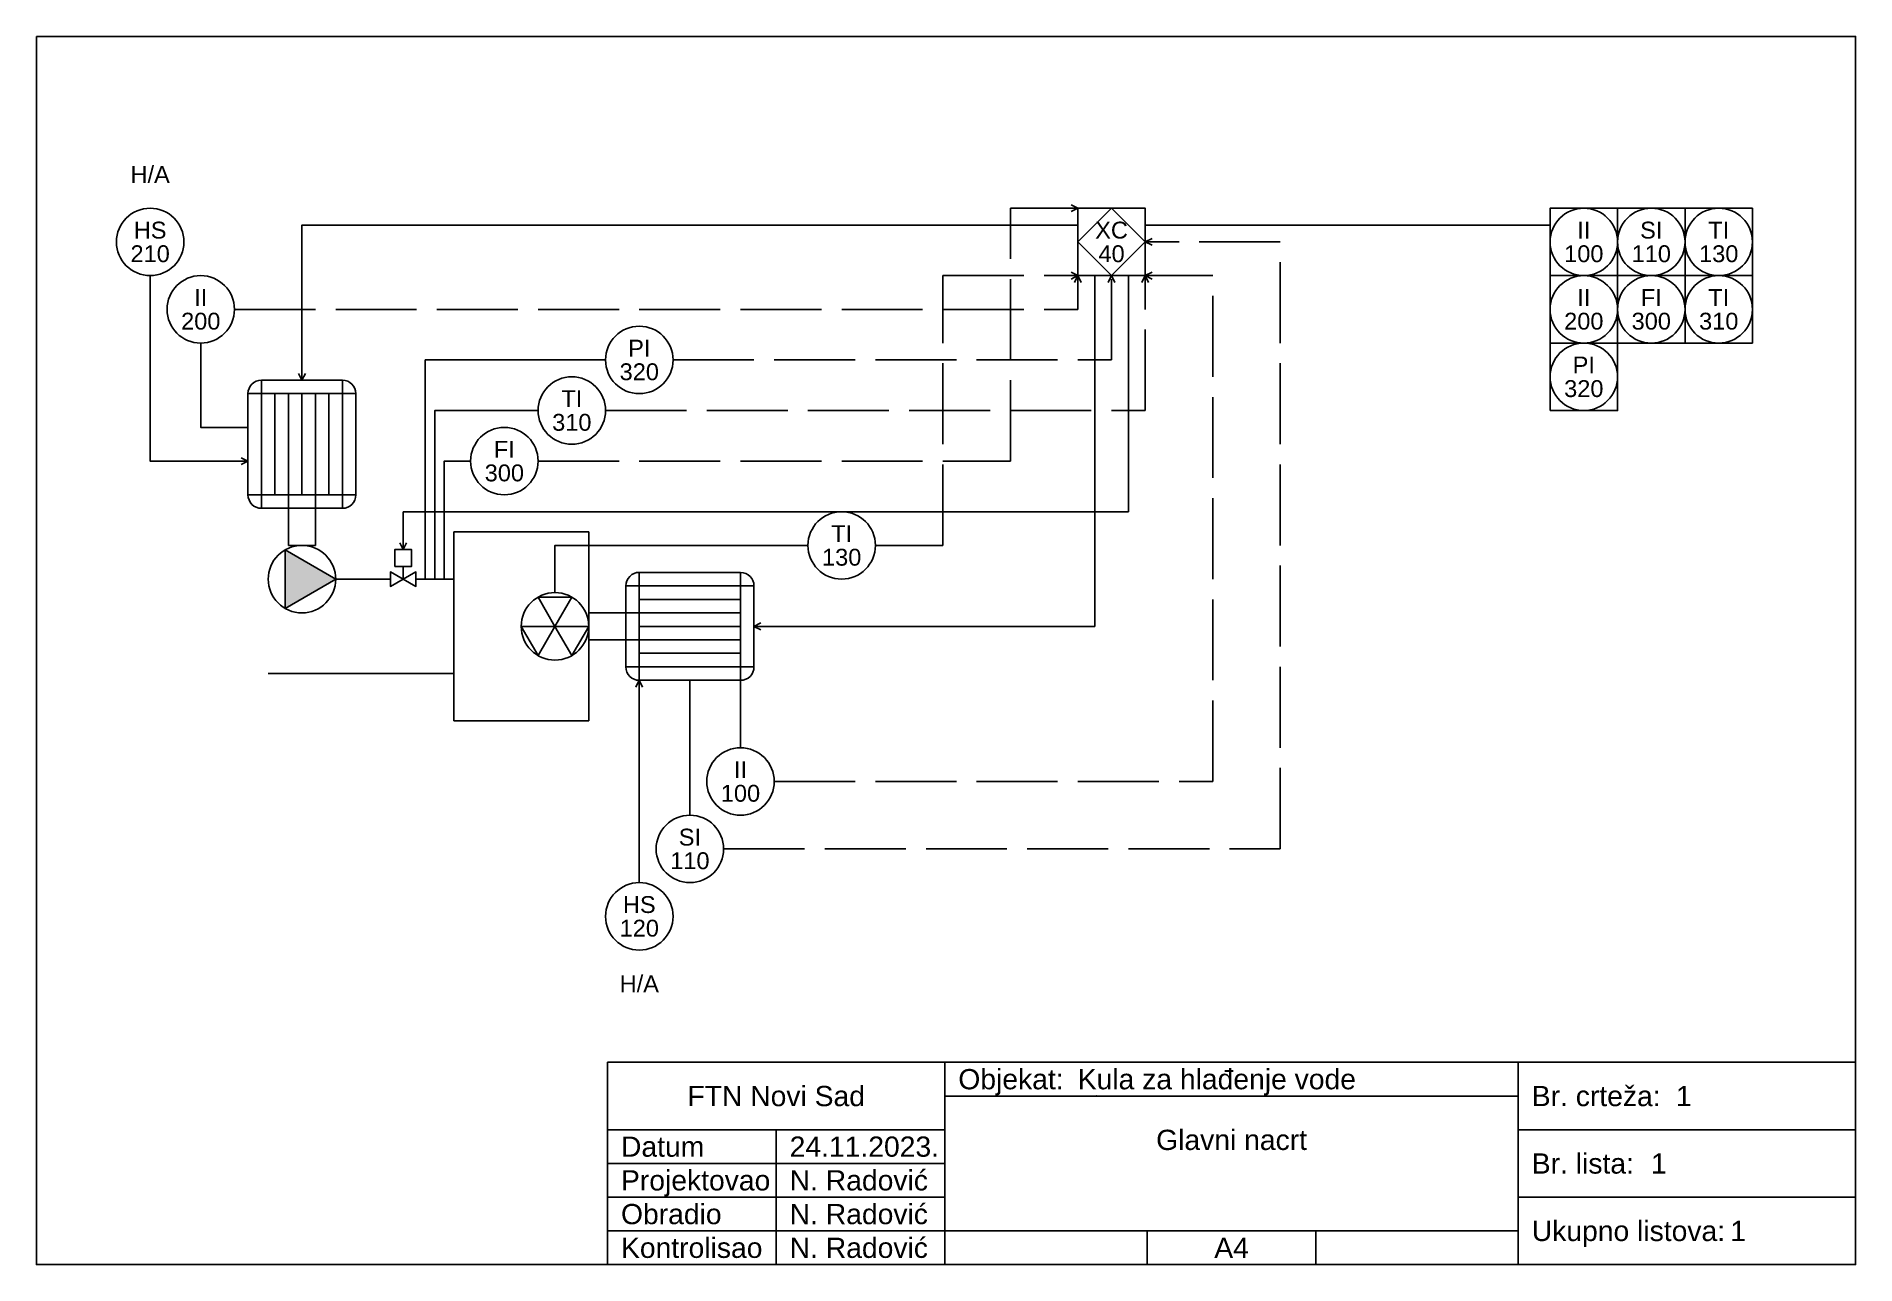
# Model space of a CAD drawing. Header units: millimetres. Extents: x 181 to 450, y -2 to 180.
import ezdxf
from ezdxf.enums import TextEntityAlignment as Align

# ---------------------------------------------------------------- set-up
doc = ezdxf.new("R2010")
doc.units = ezdxf.units.MM
doc.linetypes.add('ACAD_ISO02W100', pattern=[15, 12, -3])
doc.layers.add('Text Layer', color=7, linetype='Continuous')
doc.layers.add('TextLayer', color=7, linetype='Continuous')
doc.styles.get("Standard").update_dxf_attribs({"font": 'arial.ttf'})

# ---------------------------------------------------------------- blocks, each defined once
blk = doc.blocks.new('Motor')
for p, q in [((-25.34, 7.02), (-25.34, 9.02)), ((-10.34, 9.02), (-25.34, 9.02)), ((-10.34, 7.02), (-10.34, 9.02)), ((-25.34, 7.02), (-27.34, 7.02)), ((-27.34, 7.02), (-27.34, -4.98)), ((-10.34, 7.02), (-8.34, 7.02)), ((-8.34, 7.02), (-8.34, -4.98)), ((-25.34, 5.02), (-10.34, 5.02)), ((-25.34, 3.02), (-10.34, 3.02)), ((-10.34, 3.02), (-8.34, 3.02)), ((-8.34, 3.02), (-2.84, 3.02)), ((-2.84, 3.02), (-2.84, -0.98)), ((-25.34, 1.02), (-10.34, 1.02)), ((-25.34, -0.98), (-10.34, -0.98)), ((-10.34, -0.98), (-8.34, -0.98)), ((-8.34, -0.98), (-2.84, -0.98)), ((-25.34, -4.98), (-27.34, -4.98)), ((-25.34, -2.98), (-10.34, -2.98)), ((-25.34, -4.98), (-25.34, -6.98)), ((-10.34, -4.98), (-8.34, -4.98)), ((-10.34, -4.98), (-10.34, -6.98)), ((-25.34, -6.98), (-10.34, -6.98))]:
    blk.add_line(p, q)
blk.add_lwpolyline([(-25.34, -4.98), (-10.34, -4.98), (-10.34, 7.02), (-25.34, 7.02)], close=True)
for centre, start, end in [((-25.34, 7.02), 90, 180), ((-10.34, 7.02), 0, 90), ((-25.34, -4.98), 180, 270), ((-10.34, -4.98), 270, 0)]:
    blk.add_arc(centre, 2, start, end)
blk = doc.blocks.new('Lokalni element (u polju)')
blk.add_circle((-10.54, -2.08), 5)
at = {"layer": 'Text Layer'}
for tag, p in [('SLOVA', (-10.54, -1.58)), ('BROJ', (-10.54, -5.08))]:
    blk.add_attdef(tag, text='', height=2.5, dxfattribs=at).set_placement(p, align=Align.CENTER)
blk = doc.blocks.new('Pumpa')
at = {"true_color": 0x000000}
h = blk.add_hatch(color=18, dxfattribs=at)
h.dxf.hatch_style = 1
h.paths.add_polyline_path([(-9.68, -0.92), (-2.18, 3.41), (-9.68, 7.74)])
blk.add_lwpolyline([(-2.18, 3.41), (-9.68, 7.74), (-9.68, -0.92)], close=True)
blk.add_circle((-7.18, 3.41), 5)
blk = doc.blocks.new('PLC lokalno (u polju)')
for p, q in [((-8.53, 3.22), (-13.53, -1.78)), ((-3.53, -1.78), (-8.53, 3.22)), ((-13.53, -1.78), (-8.53, -6.78)), ((-8.53, -6.78), (-3.53, -1.78))]:
    blk.add_line(p, q)
blk.add_lwpolyline([(-13.53, -6.78), (-3.53, -6.78), (-3.53, 3.22), (-13.53, 3.22)], close=True)
at = {"layer": 'TextLayer'}
for tag, p in [('SLOVA', (-8.53, -1.28)), ('BROJ', (-8.53, -4.78))]:
    blk.add_attdef(tag, text='', height=2.5, dxfattribs=at).set_placement(p, align=Align.CENTER)
blk = doc.blocks.new('Displej lokalno (u polju)')
blk.add_lwpolyline([(-14.06, -6.78), (-4.06, -6.78), (-4.06, 3.22), (-14.06, 3.22)], close=True)
blk.add_circle((-9.06, -1.78), 5)
at = {"layer": 'TextLayer'}
for tag, p in [('SLOVA', (-9.06, -1.28)), ('BROJ', (-9.06, -4.78))]:
    blk.add_attdef(tag, text='', height=2.5, dxfattribs=at).set_placement(p, align=Align.CENTER)
blk = doc.blocks.new('Tablica')
for p, q in [((-25, 20), (-30.34, 20)), ((-25, 20), (-28.26, 20)), ((-105, 0), (-105, 5)), ((-80, 0), (-80, 5)), ((0, 0), (-18.57, 0))]:
    blk.add_line(p, q)
for points in [[(-135, 30), (-135, 20), (-185, 20), (-185, 30), (-50, 30), (0, 30), (0, 20), (-50, 20), (-50, 25)], [(-135, 25), (-50, 25), (-50, 30)], [(-185, 20), (-185, 15), (-135, 15), (-135, 20)], [(-160, 0), (-160, 5), (-160, 10), (-160, 15), (-160, 20)], [(0, 20), (0, 10), (-50, 10), (-50, 15), (-50, 20)], [(-135, 10), (-185, 10), (-185, 15)], [(-135, 15), (-135, 10), (-135, 5), (-50, 5)], [(-185, 10), (-185, 5), (-185, 0), (0, 0), (0, 10)], [(-50, 0), (-50, 5), (-50, 10)], [(-135, 0), (-135, 5), (-185, 5)]]:
    blk.add_lwpolyline(points)
blk.add_point((-112.5, 25))
at = {"layer": 'Text Layer'}
for s, p in [('Objekat:', (-133, 26)), ('Br. crteža:', (-48, 23.5)), ('Datum', (-183, 16)), ('Br. lista:', (-48, 13.5)), ('Projektovao', (-183, 11)), ('Obradio', (-183, 6)), ('Ukupno listova:', (-48, 3.5)), ('Kontrolisao', (-183, 1))]:
    blk.add_text(s, height=3, dxfattribs=at).set_placement(p)
for tag, p in [('OBJEKAT', (-115.29, 27.5)), ('BRCRTEZA', (-26.63, 25)), ('BRLISTA', (-30.34, 15)), ('ULIST', (-18.57, 5))]:
    blk.add_attdef(tag, text='', height=3, dxfattribs=at).set_placement(p, align=Align.MIDDLE_LEFT)
for tag, p in [('USTANOVA', (-160, 25)), ('NAZIVCRTEZA1', (-92.5, 18.5)), ('NAZIVCRTEZA2', (-92.5, 11.5)), ('FORMAT', (-92.5, 2.5))]:
    blk.add_attdef(tag, text='', height=3, dxfattribs=at).set_placement(p, align=Align.MIDDLE_CENTER)
for tag, p in [('DATUM', (-158, 16)), ('PROJ.', (-158, 11)), ('OBRADIO', (-158, 6)), ('KONTROL.', (-158, 1))]:
    blk.add_attdef(tag, p, '', height=3, dxfattribs=at)

msp = doc.modelspace()

# ---------------------------------------------------------------- linework, layer by layer
for p, q in [((335, 155), (340, 155)), ((345, 152.5), (405, 152.5)), ((235, 104.38), (235, 110)), ((262.5, 107), (242.5, 107)), ((242.5, 79), (242.5, 107)), ((262.5, 79), (262.5, 107)), ((262.5, 107), (262.5, 90)), ((233.12, 100), (225, 100)), ((235, 100), (235, 101.88)), ((236.88, 100), (242.5, 100)), ((262.5, 93), (252.5, 93)), ((257.5, 93), (252.5, 93)), ((252.5, 93), (255, 88.67)), ((257.5, 93), (255, 88.67)), ((257.5, 93), (262.5, 93)), ((257.5, 93), (257.5, 93)), ((260, 88.67), (257.5, 93)), ((260, 88.67), (262.5, 93)), ((215, 86), (242.5, 86)), ((270, 55), (270, 85)), ((277.5, 65), (277.5, 85)), ((285, 75), (285, 85)), ((262.5, 79), (242.5, 79))]:
    msp.add_line(p, q)
at = {"linetype": 'ACAD_ISO02W100'}
for p, q in [((340, 132.5), (340, 145)), ((345, 125), (345, 145)), ((275, 132.5), (340, 132.5)), ((265, 125), (345, 125))]:
    msp.add_line(p, q, dxfattribs=at)
for points in [[(180.67, 180.48), (450.29, 180.48), (450.29, -1.64), (180.64, -1.64)], [(233.75, 101.88), (236.25, 101.88), (236.25, 104.38), (233.75, 104.38)], [(235, 100), (233.12, 101.08), (233.12, 98.92)], [(235, 100), (236.88, 98.92), (236.88, 101.08)], [(255, 97.33), (260, 97.33), (257.5, 93)]]:
    msp.add_lwpolyline(points, close=True)
for points in [[(255, 117.5), (325, 117.5), (325, 155), (335, 155)], [(282.5, 60), (365, 60), (365, 150), (345, 150)], [(210, 140), (335, 140), (335, 145)], [(290, 70), (355, 70), (355, 145), (345, 145)], [(305, 105), (315, 105), (315, 145), (335, 145)]]:
    msp.add_lwpolyline(points, dxfattribs=at)
for points in [[(334, 155.5), (335, 155), (334, 154.5)], [(335, 152.5), (220, 152.5), (220, 129.5)], [(346, 149.5), (345, 150), (346, 150.5)], [(197.5, 145), (197.5, 117.5), (212, 117.5)], [(235, 110), (342.5, 110), (342.5, 145)], [(337.5, 145), (337.5, 93), (287, 93)], [(334, 145.5), (335, 145), (334, 144.5)], [(334.5, 144), (335, 145), (335.5, 144)], [(339.5, 144), (340, 145), (340.5, 144)], [(344.5, 144), (345, 145), (345.5, 144)], [(346, 144.5), (345, 145), (346, 145.5)], [(205, 135), (205, 122.5), (212, 122.5)], [(265, 132.5), (238.28, 132.5), (238.28, 100)], [(220.5, 130.5), (220, 129.5), (219.5, 130.5)], [(255, 125), (239.69, 125), (239.69, 100)], [(211, 118), (212, 117.5), (211, 117)], [(241.09, 100), (241.09, 117.5), (245, 117.5)], [(235.5, 105.38), (235, 104.38), (234.5, 105.38)], [(257.5, 98), (257.5, 105), (295, 105)], [(288, 92.5), (287, 93), (288, 93.5)], [(269.5, 84), (270, 85), (270.5, 84)]]:
    msp.add_lwpolyline(points)
msp.add_circle((257.5, 93), 5)

# ---------------------------------------------------------------- block references
for name, p, values in [('Lokalni element (u polju)', (208.04, 152.08), {'BROJ': '210', 'SLOVA': 'HS'}), ('PLC lokalno (u polju)', (348.53, 151.78), {'BROJ': '40', 'SLOVA': 'XC'}), ('Displej lokalno (u polju)', (419.06, 151.78), {'BROJ': '100', 'SLOVA': 'II'}), ('Displej lokalno (u polju)', (429.06, 151.78), {'BROJ': '110', 'SLOVA': 'SI'}), ('Displej lokalno (u polju)', (439.06, 151.78), {'BROJ': '130', 'SLOVA': 'TI'}), ('Lokalni element (u polju)', (215.54, 142.08), {'BROJ': '200', 'SLOVA': 'II'}), ('Displej lokalno (u polju)', (419.06, 141.78), {'BROJ': '200', 'SLOVA': 'II'}), ('Displej lokalno (u polju)', (429.06, 141.78), {'BROJ': '300', 'SLOVA': 'FI'}), ('Displej lokalno (u polju)', (439.06, 141.78), {'BROJ': '310', 'SLOVA': 'TI'}), ('Lokalni element (u polju)', (280.54, 134.58), {'BROJ': '320', 'SLOVA': 'PI'}), ('Displej lokalno (u polju)', (419.06, 131.78), {'BROJ': '320', 'SLOVA': 'PI'}), ('Lokalni element (u polju)', (270.54, 127.08), {'BROJ': '310', 'SLOVA': 'TI'}), ('Lokalni element (u polju)', (260.54, 119.58), {'BROJ': '300', 'SLOVA': 'FI'}), ('Lokalni element (u polju)', (310.54, 107.08), {'BROJ': '130', 'SLOVA': 'TI'}), ('Lokalni element (u polju)', (295.54, 72.08), {'BROJ': '100', 'SLOVA': 'II'}), ('Lokalni element (u polju)', (288.04, 62.08), {'BROJ': '110', 'SLOVA': 'SI'}), ('Lokalni element (u polju)', (280.54, 52.08), {'BROJ': '120', 'SLOVA': 'HS'})]:
    msp.add_blockref(name, p).add_auto_attribs(values)
for p, rotation in [((218.98, 102.16), 270), ((259.66, 94.02), 180)]:
    msp.add_blockref('Motor', p, dxfattribs=dict(rotation=rotation))
msp.add_blockref('Pumpa', (227.18, 96.59))
ref = msp.add_blockref('Tablica', (450.29, -1.64))
ref.add_attrib('NAZIVCRTEZA1', 'Glavni nacrt', dxfattribs={"layer": 'Text Layer', "height": 3}).set_placement((357.79, 16.86), align=Align.MIDDLE_CENTER)
ref.add_attrib('FORMAT', 'A4', dxfattribs={"layer": 'Text Layer', "height": 3}).set_placement((357.79, 0.86), align=Align.MIDDLE_CENTER)
ref.add_attrib('USTANOVA', 'FTN Novi Sad', dxfattribs={"layer": 'Text Layer', "height": 3}).set_placement((290.29, 23.36), align=Align.MIDDLE_CENTER)
ref.add_attrib('KONTROL.', 'N. Radović', (292.29, -0.64), dxfattribs={"layer": 'Text Layer', "height": 3})
ref.add_attrib('OBRADIO', 'N. Radović', (292.29, 4.36), dxfattribs={"layer": 'Text Layer', "height": 3})
ref.add_attrib('PROJ.', 'N. Radović', (292.29, 9.36), dxfattribs={"layer": 'Text Layer', "height": 3})
ref.add_attrib('DATUM', '24.11.2023.', (292.29, 14.36), dxfattribs={"layer": 'Text Layer', "height": 3})
ref.add_attrib('OBJEKAT', 'Kula za hlađenje vode', dxfattribs={"layer": 'Text Layer', "height": 3}).set_placement((334.99, 25.86), align=Align.MIDDLE_LEFT)
ref.add_attrib('BRCRTEZA', '1', dxfattribs={"layer": 'Text Layer', "height": 3}).set_placement((423.66, 23.36), align=Align.MIDDLE_LEFT)
ref.add_attrib('BRLISTA', '1', dxfattribs={"layer": 'Text Layer', "height": 3}).set_placement((419.95, 13.36), align=Align.MIDDLE_LEFT)
ref.add_attrib('ULIST', '1', dxfattribs={"layer": 'Text Layer', "height": 3}).set_placement((431.71, 3.36), align=Align.MIDDLE_LEFT)

# ---------------------------------------------------------------- texts
for p in [(197.5, 160), (270, 40)]:
    msp.add_text('H/A', height=2.5).set_placement(p, align=Align.MIDDLE_CENTER)

doc.saveas('drawing.dxf')
